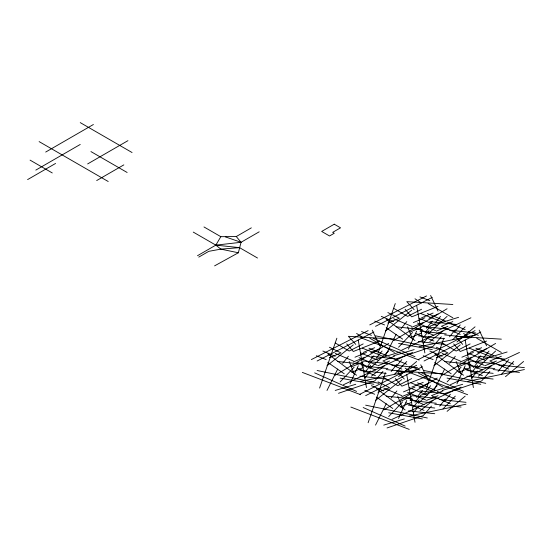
<?xml version="1.0" encoding="UTF-8"?>
<svg xmlns="http://www.w3.org/2000/svg" width="552" height="552" viewBox="0 0 552 552"><rect width="100%" height="100%" fill="white"/><g stroke="black" fill="none" stroke-linecap="round" stroke-linejoin="round"><path stroke-width="0.83" d="M214.59 265.864L238.367 252.768L241.045 242.293L259.192 231.812M319.594 388.07L336.865 338.21M377.989 353.404L395.267 303.545M368.122 422.735L385.393 372.876M426.523 388.07L443.794 338.21M350.023 383.799L358.255 365.748M408.425 349.133L416.65 331.083M398.558 418.464L406.783 400.421M456.952 383.799L465.177 365.748M326.998 390.443L337.686 369.074M385.393 355.778L396.088 334.408M375.526 425.109L386.221 403.74M433.92 390.443L444.615 369.074M251.332 227.852L236.277 236.546L220.828 236.684L215.832 245.129L197.512 255.707M342.626 363.375L348.381 356.254M368.122 362.906L373.876 355.778M366.48 367.653L372.234 360.525L400.2 351.983M364.831 372.4L370.592 365.279M376.347 358.151L382.101 351.031M401.021 328.709L406.783 321.588M364.831 378.099L370.592 370.978M391.154 371.448L396.909 364.327M426.523 328.233L432.278 321.112M396.088 366.7L401.842 359.58M424.874 332.987L430.636 325.859L458.602 317.317M423.232 337.734L428.987 330.613M434.748 323.486L440.503 316.365M423.232 343.434L428.987 336.306M391.154 398.04L396.909 390.919M449.549 336.782L455.31 329.661M454.489 332.035L460.244 324.914M416.65 397.571L422.411 390.443M415.007 402.318L420.762 395.191L448.728 386.648M413.358 407.065L419.12 399.945M424.874 392.817L430.636 385.696M449.549 363.375L455.31 356.254M413.358 412.765L419.12 405.644M439.682 406.113L445.436 398.992M475.051 362.906L480.806 355.778M444.615 401.366L450.377 394.245M473.402 367.653L479.164 360.525L507.129 351.983M471.76 372.4L477.514 365.279M483.276 358.151L489.031 351.031M471.76 378.099L477.514 370.978M498.076 371.448L503.838 364.327M503.017 366.7L508.772 359.58M382.929 371.448L374.704 380.949L338.514 393.293M441.324 336.782L433.099 346.283L396.909 358.627M431.457 406.113L423.232 415.615L387.042 427.959M489.852 371.448L481.627 380.949L445.436 393.293M340.156 381.894L354.142 367.177M398.558 347.229L412.537 332.511M388.684 416.56L402.67 401.842M447.086 381.894L461.065 367.177M394.445 374.297L406.783 361.477M452.84 339.632L465.177 326.812M442.973 408.963L455.31 396.143M501.368 374.297L513.705 361.477M369.764 368.598L388.684 351.031M428.166 333.932L447.086 316.365M418.299 403.264L437.212 385.696M476.693 368.598L495.613 351.031M398.558 376.671L416.65 361.477M456.952 342.005L475.051 326.812M447.086 411.337L465.177 396.143M505.48 376.671L523.579 361.477M326.998 365.748L353.314 344.855M385.393 331.083L411.716 310.19M371.413 376.202L384.571 365.748M429.808 341.536L442.973 331.083M375.526 400.421L401.842 379.521M433.92 365.748L460.244 344.855M419.941 410.867L433.099 400.421M478.342 376.202L491.501 365.748M335.223 375.25L388.684 343.434M393.617 340.584L447.086 308.768M383.75 409.915L437.212 378.099M442.145 375.25L495.613 343.434M45.699 152.055L93.398 124.517M35.825 170.106L80.24 144.458M27.6 179.6L55.566 163.454M87.644 163.93L127.947 140.663M96.69 180.552L123.834 164.882M198.768 257.115L208.801 251.326L220.848 249.131L239.54 247.648L257.515 258.025M369.764 324.914L426.523 295.948M375.526 326.335L432.278 297.369M311.369 359.58L368.122 330.613M317.124 361.001L373.876 332.035M421.583 309.244L407.604 316.365L393.617 308.292M363.188 343.91L349.202 351.031L335.223 342.958M418.299 359.58L475.051 330.613M424.053 361.001L480.806 332.035M359.897 394.245L416.65 365.279M365.652 395.667L422.411 366.7M470.111 343.91L456.131 351.031L442.145 342.958M411.716 378.575L397.73 385.696L383.75 377.623M428.987 318.262L438.033 313.991M370.592 352.928L379.638 348.657M477.514 352.928L486.567 348.657M419.12 387.594L428.166 383.323M401.842 350.078L470.939 317.786M343.447 384.744L412.537 352.452M450.377 384.744L519.466 352.452M391.975 419.41L461.065 387.118M387.863 323.01L399.379 318.262L387.863 312.563M421.583 317.786L433.099 313.039M413.358 322.54L424.874 317.786M329.461 357.675L340.977 352.928L329.461 347.229M411.716 327.288L423.232 322.54M410.067 332.035L421.583 327.288M363.188 352.452L374.704 347.705M354.964 357.206L366.48 352.452M410.067 337.734L421.583 332.987M353.314 361.953L364.831 357.206M441.324 326.335L452.84 321.588M436.39 331.083L447.907 326.335M351.672 366.7L363.188 361.953M351.672 372.4L363.188 367.653M382.929 361.001L394.445 356.254M377.989 365.748L389.505 361.001M436.39 357.675L447.907 352.928L436.39 347.229M470.111 352.452L481.627 347.705M461.886 357.206L473.402 352.452M377.989 392.348L389.505 387.594L377.989 381.894M460.244 361.953L471.76 357.206M458.602 366.7L470.111 361.953M411.716 387.118L423.232 382.37M403.491 391.872L415.007 387.118M458.602 372.4L470.111 367.653M401.842 396.619L413.358 391.872M489.852 361.001L501.368 356.254M484.918 365.748L496.434 361.001M400.2 401.366L411.716 396.619M400.2 407.065L411.716 402.318M431.457 395.667L442.973 390.919M426.523 400.421L438.033 395.667M438.033 306.394L411.716 316.841L405.133 309.244M379.638 341.06L353.314 351.507L346.739 343.91M486.567 341.06L460.244 351.507L453.661 343.91M428.166 375.726L401.842 386.172L395.267 378.575M393.617 355.778L414.179 349.602M335.223 390.443L355.785 384.275M442.145 390.443L462.714 384.275M383.75 425.109L404.312 418.94M419.12 346.76L475.872 334.885M360.718 381.425L417.471 369.55M467.647 381.425L524.4 369.55M409.246 416.091L465.998 404.216M236.277 236.546L241.045 242.293L215.832 245.129L193.262 232.102M452.84 304.49L406.783 301.64L414.179 309.713M501.368 339.156L455.31 336.306L462.714 344.379M394.445 339.156L348.381 336.306L355.785 344.379M442.973 373.821L396.909 370.978L404.312 379.045M239.54 247.648L215.832 245.129L220.848 249.131L238.367 252.768M429.808 321.588L456.131 324.438M421.583 326.335L447.907 329.185M449.549 330.137L475.872 332.987M396.088 326.812L422.411 329.661M419.941 331.083L446.257 333.932M444.615 334.885L470.939 337.734M418.299 335.837L444.615 338.686M418.299 341.536L444.615 344.379M478.342 356.254L504.659 359.104M470.111 361.001L496.434 363.851M498.076 364.803L524.4 367.653M444.615 361.477L470.939 364.327M468.469 365.748L494.792 368.598M371.413 356.254L397.73 359.104M493.143 369.55L519.466 372.4M466.826 370.502L493.143 373.352M363.188 361.001L389.505 363.851M391.154 364.803L417.471 367.653M337.686 361.477L364.009 364.327M466.826 376.202L493.143 379.045M361.539 365.748L387.863 368.598M386.221 369.55L412.537 372.4M359.897 370.502L386.221 373.352M359.897 376.202L386.221 379.045M419.941 390.919L446.257 393.769M411.716 395.667L438.033 398.516M439.682 399.469L465.998 402.318M386.221 396.143L412.537 398.992M410.067 400.421L436.39 403.264M434.748 404.216L461.065 407.065M408.425 405.168L434.748 408.018M408.425 410.867L434.748 413.717M398.558 343.434L432.278 349.602M447.086 378.099L480.806 384.275M340.156 378.099L373.876 384.275M388.684 412.765L422.411 418.94M375.526 335.837L437.212 348.657M424.053 370.502L485.739 383.323M317.124 370.502L378.817 383.323M365.652 405.168L427.345 417.988M225.423 236.905L241.045 242.293M360.718 337.734L419.12 360.056M409.246 372.4L467.647 394.721M302.323 372.4L360.718 394.721M350.851 407.065L409.246 429.387M419.941 296.893L429.808 300.695M468.469 331.559L478.342 335.361M374.704 321.112L384.571 324.914M361.539 331.559L371.413 335.361M423.232 355.778L433.099 359.58M410.067 366.224L419.941 370.026M316.303 355.778L326.177 359.58M364.831 390.443L374.704 394.245M420.762 313.515L441.324 321.588M469.29 348.181L489.852 356.254M362.367 348.181L382.929 356.254M410.895 382.846L431.457 390.919M427.345 313.515L445.436 321.112M447.086 322.064L465.177 329.661M442.145 326.812L460.244 334.408M419.12 318.262L437.212 325.859M417.471 323.01L435.569 330.613M475.872 348.181L493.964 355.778M495.613 356.73L513.705 364.327M415.828 327.764L433.92 335.361M393.617 318.739L411.716 326.335M490.68 361.477L508.772 369.074M467.647 352.928L485.739 360.525M415.828 333.463L433.92 341.06M465.998 357.675L484.097 365.279M464.356 362.429L482.455 370.026M442.145 353.404L460.244 361.001M464.356 368.129L482.455 375.726M368.943 348.181L387.042 355.778M388.684 356.73L406.783 364.327M383.75 361.477L401.842 369.074M360.718 352.928L378.817 360.525M359.076 357.675L377.168 365.279M417.471 382.846L435.569 390.443M437.212 391.396L455.31 398.992M357.427 362.429L375.526 370.026M335.223 353.404L353.314 361.001M432.278 396.143L450.377 403.74M409.246 387.594L427.345 395.191M357.427 368.129L375.526 375.726M407.604 392.348L425.695 399.945M405.955 397.095L424.053 404.692M383.75 388.07L401.842 395.667M405.955 402.794L424.053 410.391M381.28 316.365L393.617 321.588M429.808 351.031L442.145 356.254M322.885 351.031L335.223 356.254M371.413 385.696L383.75 390.919M373.055 338.21L415.007 356.73M421.583 372.876L463.535 391.396M314.661 372.876L356.606 391.396M363.188 407.542L405.133 426.061M428.166 303.545L452.84 317.786M476.693 338.21L501.368 352.452M80.24 122.613L132.059 152.531M90.935 151.579L127.126 172.479M203.978 226.955L220.828 236.684M39.116 141.609L108.206 181.498M369.764 338.21L394.445 352.452M418.299 372.876L442.973 387.118M30.07 160.128L52.274 172.955M415.007 298.791L421.355 302.945M463.535 333.463L469.89 337.61M356.606 333.463L362.961 337.61M405.133 368.129L411.488 372.276M386.221 327.764L402.67 339.156M434.748 362.429L451.198 373.821M327.819 362.429L344.269 373.821M376.347 397.095L392.796 408.487M434.748 353.88L463.535 375.25M386.221 319.215L415.007 340.584M376.347 388.546L405.133 409.915M327.819 353.88L356.606 375.25M479.164 330.137L486.567 345.807M430.636 295.472L438.033 311.142M420.762 364.803L428.166 380.473M372.234 330.137L379.638 345.807M456.131 361.477L461.065 373.821M407.604 326.812L412.537 339.156M397.73 396.143L402.67 408.487M349.202 361.477L354.142 373.821M465.177 340.108L473.402 387.594M416.65 305.442L424.874 352.928M406.783 374.773L415.007 422.259M358.255 340.108L366.48 387.594M334.25 224.195L321.685 231.447L329.537 235.98L334.25 233.261L332.677 232.357L340.529 227.824L334.25 224.195"/></g></svg>
